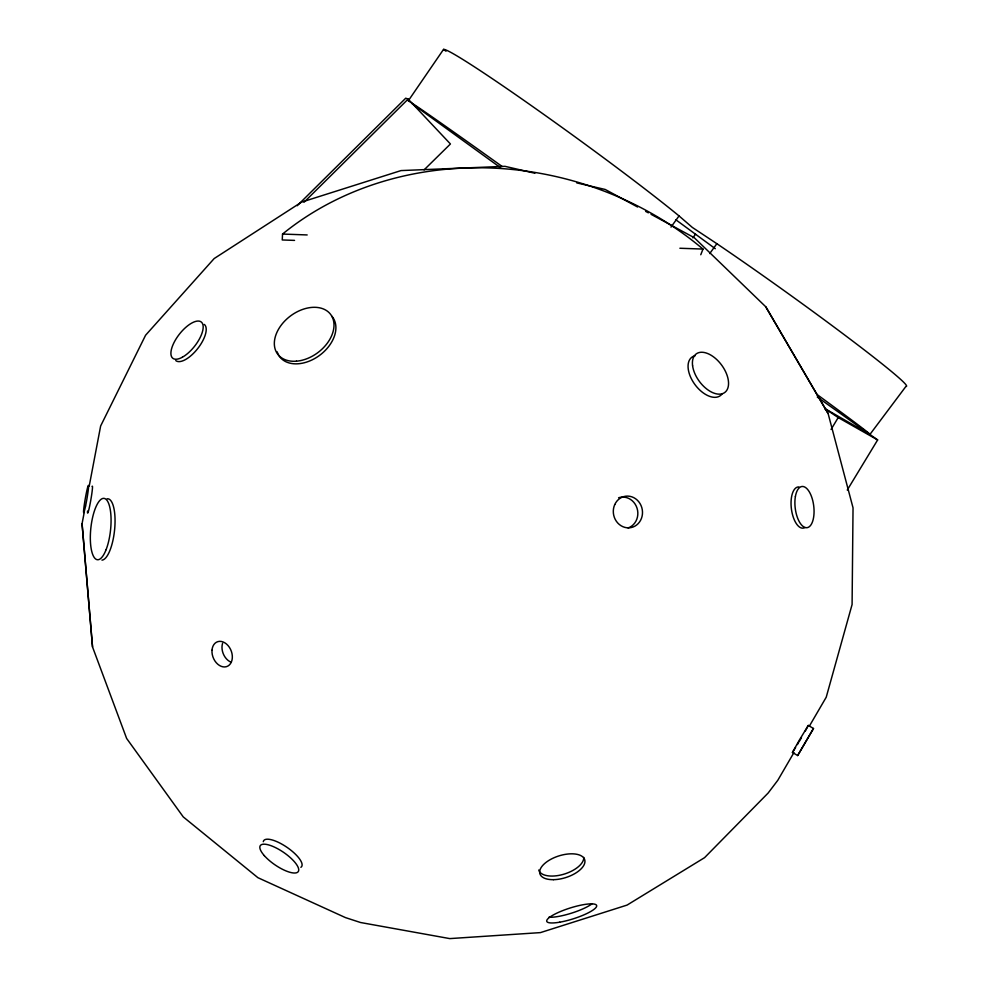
<?xml version="1.0" encoding="UTF-8"?>
<svg xmlns="http://www.w3.org/2000/svg" width="988" height="988" viewBox="0 0 988 988"><rect width="100%" height="100%" fill="white"/><g stroke="black" fill="none" stroke-linecap="round" stroke-linejoin="round"><path stroke-width="1.48" d="M700.776 254.756L702.987 249.075A310.43 270.379 14.9 0 0 282.543 234.057L282.247 239.961L294.548 240.393M813.495 728.477L797.649 755.561L792.425 752.411L799.255 740.296L808.295 725.427L813.495 728.477L797.649 755.561M793.932 752.597L777.803 780.285L768.133 793.043L704.568 857.658L627.084 905.082L540.436 932.61L449.775 938.6L360.521 922.508L345.467 917.605L257.93 877.702L183.249 816.903L126.637 738.456L92.539 646.992L82.066 523.739L84.35 511.71M89.204 486.145L100.64 426.001L145.582 335.241L214.161 258.56L301.525 202.132L401.042 170.578L504.954 166.33L534.879 173.233M805.257 731.12L808.295 725.427M809.308 726.229L826.215 697.232L852.088 604.533L853.039 507.857L828.105 413.527L765.774 306.799L694.231 237.688L651.055 214.31M799.403 741.198L801.466 737.678M797.39 744.569L798.724 742.321M831.056 429.471L838.207 417.578L824.844 408.575L869.872 434.51L905.934 386.394A153.523 6.41 35.6 0 0 848.075 337.587A153.523 6.41 35.6 0 0 716.856 243.69L692.316 227.413L679.028 215.915A157.882 6.743 36 0 0 540.164 111.842A157.882 6.743 36 0 0 443.538 49.4L408.242 100.875M847.247 490.06L877.64 439.932L817.261 397.028M795.587 747.57L792.462 752.498M671.013 227.092L679.028 215.915M692.86 237.873L695.515 234.193M709.73 253.558L716.856 243.69M297.215 205.726L405.722 98.207L408.143 99.096L450.429 143.976L424.074 169.899M304.032 202.231L408.143 99.096M282.543 234.057L307.182 234.946M679.88 248.247L702.987 249.075M576.77 182.904L605.187 189.461L637.569 206.998M645.658 211.383L648.363 212.84M838.207 417.578L877.64 439.932M411.984 103.592L500.632 167.775M443.538 49.4L446.02 51.215M675.656 219.645L715.3 248.717M828.105 413.527L765.774 306.799M82.066 523.739L92.539 646.992M92.106 486.466A13.746 0.865 -80.1 0 1 90.488 501.818A13.746 0.865 -80.1 0 1 87.549 511.092M204.294 324.422A23.02 9.732 -51.9 0 1 197.612 348.702A23.02 9.732 -51.9 0 1 175.728 360.534M331.906 316.271A33.036 22.872 -36.8 0 1 317.247 356.989A33.036 22.872 -36.8 0 1 277.183 351.851M107.075 498.817A30.838 9.942 -83.9 0 1 114.732 528.37A30.838 9.942 -83.9 0 1 101.949 560.134M263.29 841.714A22.971 7.632 34.4 0 1 286.878 847.247A22.971 7.632 34.4 0 1 300.883 867.316M722.228 393.681A23.922 13.82 53.5 0 1 694.589 384.085A23.922 13.82 53.5 0 1 695.169 355.742M804.911 527.53A20.736 9.337 83 0 1 791.524 509.808A20.736 9.337 83 0 1 798.922 486.936M817.039 394.496A152.844 1.84 35.7 0 1 869.872 434.51M408.785 101.147A157.154 1.939 35.8 0 1 502.052 166.404M591.874 903.934A26.157 5.693 -17.6 0 1 548.871 917.235M583.76 857.411A23.44 11.374 -17.5 0 1 563.074 874.429A23.44 11.374 -17.5 0 1 538.756 870.033M618.599 497.754A15.845 14.487 79 0 1 637.05 508.215A15.845 14.487 79 0 1 628.084 527.95M231.229 662.256A13.165 9.596 68.2 0 1 222.584 643.312M85.561 506.017A13.758 0.827 -80.1 0 0 88.463 485.404A13.758 0.827 -80.1 0 0 84.202 505.436A13.758 0.827 -80.1 0 0 85.561 506.017M182.372 357.211A23.057 9.707 -51.9 0 0 202.762 324.188A23.057 9.707 -51.9 0 0 175.975 339.069A23.057 9.707 -51.9 0 0 182.372 357.211M559.739 922.187A26.182 5.632 -17.6 0 0 596.69 905.761A26.182 5.632 -17.6 0 0 558.603 912.332A26.182 5.632 -17.6 0 0 559.739 922.187M553.379 879.678A23.477 11.362 -17.5 0 0 584.785 860.042A23.477 11.362 -17.5 0 0 548.723 860.523A23.477 11.362 -17.5 0 0 553.379 879.678M296.437 361.188A33.098 22.872 -36.8 0 0 332.993 318.852A33.098 22.872 -36.8 0 0 283.074 322.854A33.098 22.872 -36.8 0 0 296.437 361.188M106.099 549.674A30.875 9.905 -83.9 0 0 105.654 499.026A30.875 9.905 -83.9 0 0 90.328 538.448A30.875 9.905 -83.9 0 0 106.099 549.674M212 650.215A13.252 9.621 68.2 0 0 226.45 666.665A13.252 9.621 68.2 0 0 228.03 645.547A13.252 9.621 68.2 0 0 212 650.215M614.746 504.584A15.932 14.561 79 0 0 628.961 527.839A15.932 14.561 79 0 0 639.989 503.497A15.932 14.561 79 0 0 614.746 504.584M264.278 855.596A22.996 7.583 34.4 0 0 297.524 872.305A22.996 7.583 34.4 0 0 276.06 847.889A22.996 7.583 34.4 0 0 264.278 855.596M795.389 496.532A20.76 9.324 83 0 0 806.369 527.716A20.76 9.324 83 0 0 811.667 496.989A20.76 9.324 83 0 0 795.389 496.532M692.6 365.819A23.984 13.795 53.5 0 0 721.697 393.891A23.984 13.795 53.5 0 0 717.115 359.916A23.984 13.795 53.5 0 0 692.6 365.819"/></g></svg>
